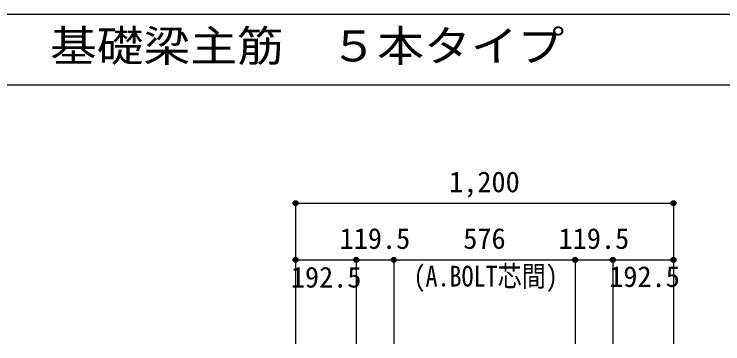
# Model space of a CAD drawing. Units: millimetres at full size, sheet at 1:30. Extents: x -5973 to 5954, y -4195 to 4201.
# Drawn here: x -942 to 1309, y 3153 to 4201 of the extents above; entities that cross this region are included whole.
import ezdxf
from ezdxf.enums import TextEntityAlignment as Align

# ---------------------------------------------------------------- set-up
doc = ezdxf.new("R2010")
doc.units = ezdxf.units.MM
doc.header["$LTSCALE"] = 30
doc.header["$PDMODE"] = 32
doc.header["$PDSIZE"] = 15
for name, color, linetype in [('0-7_文字', 4, 'Continuous'), ('0-D_寸法', 4, 'Continuous'), ('6-7_文字', 7, 'Continuous'), ('F-0_枠', 6, 'Continuous')]:
    doc.layers.add(name, color=color, linetype=linetype)
doc.styles.add('ＭＳ ゴシック', font='')
doc.styles.get('ＭＳ ゴシック').set_extended_font_data('MS Gothic')

msp = doc.modelspace()

# ---------------------------------------------------------------- linework, layer by layer
at = {"layer": '0-D_寸法'}
for p, q in [((-47.56, 3600.34), (-47.56, 3420.34)), ((-47.56, 3600.34), (-47.56, 3420.34)), ((-47.56, 3600.34), (1152.44, 3600.34)), ((-47.56, 3600.34), (1152.44, 3600.34)), ((1152.44, 3600.34), (1152.44, 3420.34)), ((-47.56, 3420.34), (-47.56, 3153.3)), ((-47.56, 3420.34), (144.94, 3420.34)), ((-47.56, 3420.34), (-47.56, 3153.3)), ((144.94, 3420.34), (144.94, 3153.3)), ((144.94, 3420.34), (264.44, 3420.34)), ((264.44, 3420.34), (264.44, 3153.3)), ((264.44, 3420.34), (840.44, 3420.34)), ((840.44, 3420.34), (840.44, 3153.3)), ((840.44, 3420.34), (959.94, 3420.34)), ((959.94, 3420.34), (959.94, 3153.3)), ((959.94, 3420.34), (1152.44, 3420.34)), ((959.94, 3420.34), (1152.44, 3420.34)), ((1152.44, 3420.34), (1152.44, 3153.3))]:
    msp.add_line(p, q, dxfattribs=at)
for centre, radius in [((-47.56, 3600.34), 8), ((-47.56, 3600.34), 7.2), ((-47.56, 3600.34), 6.4), ((-47.56, 3600.34), 5.6), ((-47.56, 3600.34), 4.8), ((-47.56, 3600.34), 4), ((-47.56, 3600.34), 3.2), ((-47.56, 3600.34), 2.4), ((-47.56, 3600.34), 1.6), ((1152.44, 3600.34), 8), ((1152.44, 3600.34), 7.2), ((1152.44, 3600.34), 6.4), ((1152.44, 3600.34), 5.6), ((1152.44, 3600.34), 4.8), ((1152.44, 3600.34), 4), ((1152.44, 3600.34), 3.2), ((1152.44, 3600.34), 2.4), ((1152.44, 3600.34), 1.6), ((-47.56, 3600.34), 0.8), ((1152.44, 3600.34), 0.8), ((-47.56, 3420.34), 8), ((-47.56, 3420.34), 7.2), ((-47.56, 3420.34), 6.4), ((-47.56, 3420.34), 5.6), ((-47.56, 3420.34), 4.8), ((-47.56, 3420.34), 4), ((-47.56, 3420.34), 3.2), ((-47.56, 3420.34), 2.4), ((-47.56, 3420.34), 1.6), ((144.94, 3420.34), 8), ((144.94, 3420.34), 7.2), ((144.94, 3420.34), 6.4), ((144.94, 3420.34), 5.6), ((144.94, 3420.34), 4.8), ((144.94, 3420.34), 4), ((144.94, 3420.34), 3.2), ((144.94, 3420.34), 2.4), ((144.94, 3420.34), 1.6), ((264.44, 3420.34), 8), ((264.44, 3420.34), 7.2), ((264.44, 3420.34), 6.4), ((264.44, 3420.34), 5.6), ((264.44, 3420.34), 4.8), ((264.44, 3420.34), 4), ((264.44, 3420.34), 3.2), ((264.44, 3420.34), 2.4), ((264.44, 3420.34), 1.6), ((840.44, 3420.34), 8), ((840.44, 3420.34), 7.2), ((840.44, 3420.34), 6.4), ((840.44, 3420.34), 5.6), ((840.44, 3420.34), 4.8), ((840.44, 3420.34), 4), ((840.44, 3420.34), 3.2), ((840.44, 3420.34), 2.4), ((840.44, 3420.34), 1.6), ((959.94, 3420.34), 8), ((959.94, 3420.34), 7.2), ((959.94, 3420.34), 6.4), ((959.94, 3420.34), 5.6), ((959.94, 3420.34), 4.8), ((959.94, 3420.34), 4), ((959.94, 3420.34), 3.2), ((959.94, 3420.34), 2.4), ((959.94, 3420.34), 1.6), ((1152.44, 3420.34), 8), ((1152.44, 3420.34), 7.2), ((1152.44, 3420.34), 6.4), ((1152.44, 3420.34), 5.6), ((1152.44, 3420.34), 4.8), ((1152.44, 3420.34), 4), ((1152.44, 3420.34), 3.2), ((1152.44, 3420.34), 2.4), ((1152.44, 3420.34), 1.6), ((-47.56, 3420.34), 0.8), ((144.94, 3420.34), 0.8), ((264.44, 3420.34), 0.8), ((840.44, 3420.34), 0.8), ((959.94, 3420.34), 0.8), ((1152.44, 3420.34), 0.8)]:
    msp.add_circle(centre, radius, dxfattribs=at)
at = {"layer": '0-D_寸法', "color": 7}
for p in [(-47.56, 3600.34), (-47.56, 3600.34), (1152.44, 3600.34), (-47.56, 3420.34), (-47.56, 3420.34), (144.94, 3420.34), (144.94, 3420.34), (264.44, 3420.34), (264.44, 3420.34), (840.44, 3420.34), (840.44, 3420.34), (959.94, 3420.34), (959.94, 3420.34), (1152.44, 3420.34), (1152.44, 3420.34)]:
    msp.add_point(p, dxfattribs=at)
at = {"layer": 'F-0_枠'}
msp.add_line((-5972.88, 4201.15), (5954.1, 4201.15), dxfattribs=at)
at = {"layer": 'F-0_枠', "color": 2}
msp.add_line((-5972.88, 3976.15), (3723.6, 3976.15), dxfattribs=at)

# ---------------------------------------------------------------- texts
at = {"layer": '0-7_文字', "style": 'ＭＳ ゴシック', "width": 0.85}
msp.add_text('(A.BOLT芯間)', height=65.98, dxfattribs=at).set_placement((326.92, 3315.58), align=Align.BOTTOM_LEFT)
at = {"layer": '0-D_寸法', "style": 'ＭＳ ゴシック'}
for s, p in [('1,200', (439.94, 3615.34)), ('119.5', (92.19, 3435.34)), ('576', (484.94, 3435.34)), ('119.5', (787.69, 3435.34)), ('192.5', (948.5, 3314.3)), ('192.5', (-62.81, 3312.42))]:
    msp.add_text(s, height=65.98, dxfattribs=at).set_placement(p, align=Align.BOTTOM_LEFT)
at = {"layer": '6-7_文字', "color": 2, "style": 'ＭＳ ゴシック', "width": 1.1}
msp.add_text('\u3000\u3000基礎梁主筋\u3000５本タイプ', height=98.97, dxfattribs=at).set_placement((-1124.64, 4021.15), align=Align.BOTTOM_LEFT)

doc.saveas('drawing.dxf')
